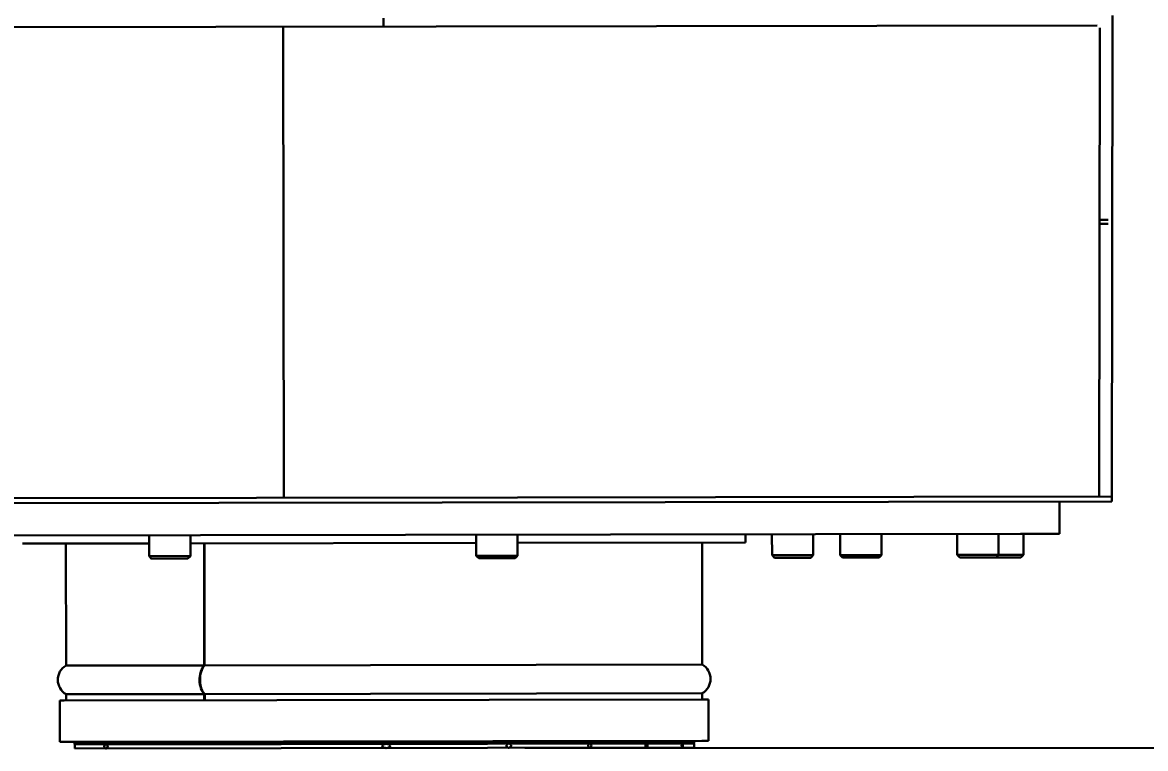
# Model space of a CAD drawing. Header units: millimetres. Extents: x 13935 to 21534, y -198 to 9202.
# Drawn here: x 15567.5 to 15839.3, y 501.5 to 677.2 of the extents above; entities that cross this region are included whole.
import ezdxf

# ---------------------------------------------------------------- set-up
doc = ezdxf.new("R2010")
doc.units = ezdxf.units.MM
doc.header["$LTSCALE"] = 326.7
doc.header["$PDMODE"] = 3
doc.header["$PDSIZE"] = 8
doc.linetypes.add('DASHED', pattern=[0.2, 0.1, -0.1])
doc.layers.get('0').update_dxf_attribs({"linetype": 'CONTINUOUS'})
doc.layers.get('Defpoints').update_dxf_attribs({"linetype": 'CONTINUOUS'})
doc.styles.get("Standard").update_dxf_attribs({"font": 'calibri.ttf'})
doc.dimstyles.get("Standard").update_dxf_attribs({"dimtxt": 35, "dimasz": 35, "dimexe": 0.08, "dimexo": 1, "dimtad": 1, "dimdsep": 46, "dimtxsty": 'Standard', "dimblk": '_FILLED', "dimblk1": '_FILLED', "dimblk2": '_FILLED', "dimcen": 0.09, "dimazin": 2, "dimtol": 1, "dimtp": 0.01, "dimtm": 0.01, "dimtfac": 1, "dimtofl": 0, "dimtmove": 0, "dimatfit": 3, "dimldrblk": '_FILLED', "dimfxl": 1, "dimtolj": 1, "dimarcsym": 0})

# ---------------------------------------------------------------- blocks, each defined once
blk = doc.blocks.new('_FILLED')
at = {"color": 0, "linetype": 'ByBlock'}
blk.add_solid([(0, 0), (-1, 0.2143), (-1, -0.2143)], dxfattribs=at)
blk = doc.blocks.new('*D1985')
at = {"color": 0, "linetype": 'ByBlock', "lineweight": -2}
for p, q in [((15649.72, 946.34), (15967.77, 946.34)), ((15967.69, 896.34), (15967.69, 742.4)), ((15967.69, 551.69), (15967.69, 705.64)), ((15689.04, 501.69), (15967.77, 501.69))]:
    blk.add_line(p, q, dxfattribs=at)
at = {"layer": 'Defpoints', "color": 0}
for p in [(15648.72, 946.34), (15967.69, 946.34), (15688.04, 501.69)]:
    blk.add_point(p, dxfattribs=at)
at = {"color": 0, "linetype": 'ByBlock', "lineweight": -2, "xscale": 50, "yscale": 50, "zscale": 50}
for p, rotation in [((15967.69, 946.34), 90), ((15967.69, 501.69), 270)]:
    blk.add_blockref('_FILLED', p, dxfattribs=dict(at, rotation=rotation))
at = {"color": 0, "lineweight": 30, "insert": (15967.69, 724.02), "char_height": 35, "attachment_point": 5}
blk.add_mtext('\\A1;\\A1;445', dxfattribs=at)

msp = doc.modelspace()

# ---------------------------------------------------------------- linework, layer by layer
at = {"linetype": 'Continuous', "lineweight": 30}
for p, q in [((15654.85862, 678.23514), (15654.86177, 676.23514)), ((15827.5918, 676.50752), (15483.76515, 675.96563)), ((15630.71593, 562.19695), (15630.53627, 676.1968)), ((15828.25209, 675.96564), (15828.07327, 562.50811)), ((15831.13714, 561.31296), (15831.31783, 675.96091)), ((15830.27673, 628.4625), (15828.17722, 628.4658)), ((15830.2783, 629.46249), (15828.1788, 629.4658)), ((15687.3084, 562.28614), (15484.78889, 561.96709)), ((15831.13714, 561.31296), (15534.36523, 560.84514)), ((15687.3084, 562.28614), (15831.13903, 562.51294)), ((15818.44154, 561.29286), (15818.45383, 553.49297)), ((15809.06762, 553.47813), (15508.75372, 553.00482)), ((15598.094, 553.14556), (15598.10204, 548.04556)), ((15608.09399, 553.16132), (15608.10202, 548.06132)), ((15677.27976, 553.27035), (15677.2878, 548.17036)), ((15687.27975, 553.28611), (15687.28779, 548.18612)), ((15742.45392, 553.37319), (15742.45708, 551.3732)), ((15748.87621, 553.38322), (15748.88425, 548.28322)), ((15758.8762, 553.39898), (15758.88424, 548.29898)), ((15765.3754, 553.4094), (15765.38344, 548.30941)), ((15775.37539, 553.42516), (15775.38343, 548.32517)), ((15793.69913, 553.45391), (15793.70717, 548.35392)), ((15803.69912, 553.46967), (15803.70715, 548.36968)), ((15818.45383, 553.49297), (15809.06762, 553.47813)), ((15809.73824, 553.47926), (15809.74628, 548.37926)), ((15567.45729, 551.09739), (15598.09715, 551.14563)), ((15577.95728, 551.11394), (15578.00383, 521.57808)), ((15608.09714, 551.16138), (15677.28292, 551.27041)), ((15611.39894, 551.16659), (15611.44549, 521.63073)), ((15611.55638, 521.63091), (15611.50983, 551.16677)), ((15687.2829, 551.28617), (15742.45708, 551.3732)), ((15731.95709, 551.35665), (15732.00364, 521.82079)), ((15598.10204, 548.04556), (15608.06902, 548.06127)), ((15598.70298, 547.44651), (15598.10204, 548.04556)), ((15607.47393, 547.46033), (15598.70299, 547.44651)), ((15607.50296, 547.46038), (15607.47393, 547.46033)), ((15607.50297, 547.46038), (15608.10202, 548.06132)), ((15608.06902, 548.06127), (15608.10202, 548.06132)), ((15677.2878, 548.17036), (15687.28779, 548.18612)), ((15677.88875, 547.5713), (15677.2878, 548.17036)), ((15678.25104, 547.57187), (15677.88875, 547.5713)), ((15686.5063, 547.58488), (15678.25104, 547.57187)), ((15686.68873, 547.58517), (15686.5063, 547.58488)), ((15686.68874, 547.58517), (15687.28779, 548.18612)), ((15748.88425, 548.28322), (15758.88424, 548.29898)), ((15749.48519, 547.68417), (15748.88425, 548.28322)), ((15758.25628, 547.69799), (15749.48519, 547.68417)), ((15758.28518, 547.69804), (15758.25628, 547.69799)), ((15758.28518, 547.69804), (15758.88424, 548.29898)), ((15765.38344, 548.30941), (15775.17538, 548.32484)), ((15765.98438, 547.71035), (15765.38344, 548.30941)), ((15774.60022, 547.72393), (15765.98439, 547.71035)), ((15774.78437, 547.72422), (15774.60022, 547.72393)), ((15774.78437, 547.72422), (15775.38343, 548.32517)), ((15775.17538, 548.32484), (15775.38343, 548.32517)), ((15793.70717, 548.35392), (15809.74628, 548.37926)), ((15794.30811, 547.75487), (15793.70717, 548.35392)), ((15802.9248, 547.76845), (15794.30811, 547.75487)), ((15803.1081, 547.76874), (15802.9248, 547.76845)), ((15803.1081, 547.76874), (15803.70715, 548.36968)), ((15809.11798, 547.77827), (15803.10816, 547.7688)), ((15809.14722, 547.77832), (15809.11798, 547.77827)), ((15809.14722, 547.77832), (15809.74628, 548.37926)), ((15578.00383, 521.57808), (15611.44549, 521.63073)), ((15611.55638, 521.63091), (15732.00364, 521.82079)), ((15611.45641, 514.70254), (15578.01475, 514.64989)), ((15578.01475, 514.64989), (15578.01717, 513.11399)), ((15611.45641, 514.70254), (15611.45883, 513.16664)), ((15732.01456, 514.89259), (15611.5673, 514.70271)), ((15611.56972, 513.16681), (15611.5673, 514.70271)), ((15732.01456, 514.89259), (15732.01698, 513.35669)), ((15577.55529, 513.11325), (15576.51717, 513.11163)), ((15576.51717, 513.11163), (15576.53293, 503.11164)), ((15731.86172, 513.35644), (15577.55529, 513.11325)), ((15733.49896, 513.35903), (15731.86172, 513.35644)), ((15733.51697, 513.35906), (15733.49896, 513.35903)), ((15733.51698, 513.35906), (15733.53274, 503.35907)), ((15577.5711, 503.11326), (15576.53293, 503.11164)), ((15580.04609, 503.11716), (15577.5711, 503.11326)), ((15731.87753, 503.35645), (15580.04609, 503.11716)), ((15733.51472, 503.35904), (15731.87753, 503.35645)), ((15733.53273, 503.35907), (15733.51472, 503.35904)), ((15580.04687, 502.61717), (15730.02037, 502.85354)), ((15580.11909, 502.51729), (15729.99629, 502.7535)), ((15580.12066, 501.51729), (15729.99787, 501.7535))]:
    msp.add_line(p, q, dxfattribs=at)
at = {"linetype": 'DASHED', "lineweight": 30}
msp.add_line((15831.31783, 675.96091), (15831.31783, 678.91336), dxfattribs=at)
at = {"linetype": 'Continuous', "lineweight": 30}
for centre, radius, start, end in [((15580.00929, 518.11713), 4, 120.0902989, 240.0902989), ((15730.0091, 518.35354), 4, 300.0902989, 60.0902989), ((15571.73865, 503.10477), 8.3301, 358.7757642, 0.085542)]:
    msp.add_arc(centre, radius, start, end, dxfattribs=at)
for points, knots in [([(15610.84494, 520.73691), (15610.66449, 520.35556), (15610.15152, 518.68621), (15610.28484, 516.78549), (15610.85305, 515.59444)], [0, 0, 0, 0, 0.242250365, 1, 1, 1, 1]), ([(15610.74905, 516.13476), (15610.42596, 517.10154), (15610.29381, 519.04959), (15610.93681, 520.99495), (15611.55638, 521.63091)], [0, 0, 0, 0, 0.534468367, 1, 1, 1, 1]), ([(15611.5673, 514.70271), (15611.48027, 514.79148), (15611.12442, 515.2163), (15610.88477, 515.72865), (15610.74905, 516.13476)], [0, 0, 0, 0, 0.224997703, 1, 1, 1, 1]), ([(15580.03525, 502.93099), (15580.03502, 502.96023), (15580.03466, 503.02228), (15580.03448, 503.08434), (15580.03443, 503.11716)], [0, 0, 0, 0, 0.471206513, 1, 1, 1, 1]), ([(15580.03699, 502.78564), (15580.0366, 502.80796), (15580.03592, 502.85641), (15580.03546, 502.90486), (15580.03525, 502.93099)], [0, 0, 0, 0, 0.46076519, 1, 1, 1, 1]), ([(15580.06685, 502.9268), (15580.06505, 502.84279), (15580.04299, 502.75286), (15580.06227, 502.62851), (15580.04683, 502.61589)], [0, 0, 0, 0, 0.808155776, 1, 1, 1, 1]), ([(15586.60206, 502.61794), (15586.57083, 502.61786), (15586.38296, 502.72085), (15586.35601, 502.96059), (15586.35575, 503.12709)], [0, 0, 0, 0, 0.157949698, 1, 1, 1, 1]), ([(15586.8497, 503.12787), (15586.84976, 503.08675), (15586.84389, 503.00641), (15586.82733, 502.92764), (15586.81666, 502.89001)], [0, 0, 0, 0, 0.51254105, 1, 1, 1, 1]), ([(15658.60701, 503.24092), (15658.60707, 503.19965), (15658.59154, 503.11537), (15658.55209, 503.0402), (15658.52812, 503.00501)], [0, 0, 0, 0, 0.492253921, 1, 1, 1, 1]), ([(15686.38551, 503.09294), (15686.36574, 503.1206), (15686.33256, 503.18148), (15686.32065, 503.2503), (15686.32059, 503.28461)], [0, 0, 0, 0, 0.497672025, 1, 1, 1, 1]), ([(15687.98631, 503.28723), (15687.98638, 503.24016), (15687.95964, 503.14384), (15687.89968, 503.06731), (15687.86559, 503.03258)], [0, 0, 0, 0, 0.491703298, 1, 1, 1, 1]), ([(15730.02986, 503.01896), (15730.02927, 502.97544), (15730.0193, 502.92572), (15730.02962, 502.85982), (15730.02044, 502.85132)], [0, 0, 0, 0, 0.776686679, 1, 1, 1, 1]), ([(15580.04683, 502.61589), (15580.03818, 502.60882), (15580.04782, 502.71961), (15580.03778, 502.74005), (15580.03699, 502.78564)], [0, 0, 0, 0, 0.196646631, 1, 1, 1, 1]), ([(15580.09347, 502.01725), (15580.09354, 501.97606), (15580.09422, 501.89651), (15580.09596, 501.81698), (15580.0971, 501.77864)], [0, 0, 0, 0, 0.517752311, 1, 1, 1, 1]), ([(15580.0971, 501.77864), (15580.0991, 501.71153), (15580.12323, 501.65246), (15580.09698, 501.50755), (15580.12076, 501.50743)], [0, 0, 0, 0, 0.738475992, 1, 1, 1, 1]), ([(15580.10503, 502.44646), (15580.10658, 502.46668), (15580.11228, 502.48562), (15580.11198, 502.52705), (15580.11915, 502.52713)], [0, 0, 0, 0, 0.738817569, 1, 1, 1, 1]), ([(15580.11915, 502.52713), (15580.16742, 502.52773), (15580.10242, 502.24982), (15580.15115, 502.13955), (15580.15134, 502.01734)], [0, 0, 0, 0, 0.283147129, 1, 1, 1, 1]), ([(15580.12076, 501.50743), (15580.16906, 501.50719), (15580.10314, 501.78447), (15580.15153, 501.89515), (15580.15134, 502.01734)], [0, 0, 0, 0, 0.283310123, 1, 1, 1, 1]), ([(15586.72924, 502.69882), (15586.71211, 502.67553), (15586.67648, 502.6364), (15586.6248, 502.618), (15586.60206, 502.61794)], [0, 0, 0, 0, 0.55966363, 1, 1, 1, 1]), ([(15586.81666, 502.89001), (15586.80628, 502.85341), (15586.78255, 502.78695), (15586.74837, 502.72484), (15586.72924, 502.69882)], [0, 0, 0, 0, 0.540840704, 1, 1, 1, 1]), ([(15587.25843, 502.02851), (15587.25848, 501.9948), (15587.2643, 501.92953), (15587.28069, 501.86617), (15587.29086, 501.8364)], [0, 0, 0, 0, 0.517334705, 1, 1, 1, 1]), ([(15587.29086, 501.8364), (15587.31009, 501.78017), (15587.38064, 501.62448), (15587.554, 501.53144), (15587.6628, 501.52797)], [0, 0, 0, 0, 0.353154075, 1, 1, 1, 1]), ([(15587.36727, 502.37332), (15587.39755, 502.41608), (15587.46604, 502.48639), (15587.55811, 502.51585), (15587.59916, 502.52332)], [0, 0, 0, 0, 0.556687219, 1, 1, 1, 1]), ([(15587.59916, 502.52332), (15587.60945, 502.52519), (15587.63006, 502.52834), (15587.65085, 502.52998), (15587.66121, 502.53035)], [0, 0, 0, 0, 0.501959568, 1, 1, 1, 1]), ([(15587.66121, 502.53035), (15587.69613, 502.53158), (15587.88601, 502.50697), (15588.02856, 502.31941), (15588.06682, 502.17142)], [0, 0, 0, 0, 0.186031921, 1, 1, 1, 1]), ([(15587.6628, 501.52797), (15587.69771, 501.52685), (15587.88745, 501.55202), (15588.0294, 501.73993), (15588.06722, 501.88797)], [0, 0, 0, 0, 0.186040826, 1, 1, 1, 1]), ([(15588.06682, 502.17142), (15588.07258, 502.14915), (15588.08153, 502.10219), (15588.08447, 502.05447), (15588.08451, 502.02981)], [0, 0, 0, 0, 0.482672074, 1, 1, 1, 1]), ([(15588.06722, 501.88797), (15588.07292, 501.91029), (15588.08175, 501.95734), (15588.08455, 502.00512), (15588.08451, 502.02981)], [0, 0, 0, 0, 0.482651482, 1, 1, 1, 1]), ([(15684.69056, 502.41904), (15684.66797, 502.38343), (15684.63099, 502.30737), (15684.61668, 502.22337), (15684.61674, 502.18192)], [0, 0, 0, 0, 0.50432146, 1, 1, 1, 1]), ([(15684.9331, 501.72939), (15684.97101, 501.71085), (15685.05048, 501.68241), (15685.13436, 501.67287), (15685.17574, 501.67294)], [0, 0, 0, 0, 0.504891362, 1, 1, 1, 1]), ([(15685.65352, 502.42216), (15685.6444, 502.43653), (15685.62479, 502.46447), (15685.60283, 502.4906), (15685.59131, 502.5032)], [0, 0, 0, 0, 0.499194761, 1, 1, 1, 1]), ([(15685.72812, 502.18367), (15685.72806, 502.22539), (15685.7135, 502.30985), (15685.67626, 502.38636), (15685.65352, 502.42216)], [0, 0, 0, 0, 0.495833677, 1, 1, 1, 1]), ([(15704.42813, 502.40347), (15704.41684, 502.373), (15704.39912, 502.31033), (15704.39259, 502.24541), (15704.39264, 502.2131)], [0, 0, 0, 0, 0.501431215, 1, 1, 1, 1]), ([(15704.39264, 502.2131), (15704.39272, 502.1638), (15704.40824, 502.06503), (15704.4475, 501.97359), (15704.47207, 501.93096)], [0, 0, 0, 0, 0.500431188, 1, 1, 1, 1]), ([(15704.47207, 501.93096), (15704.4959, 501.88962), (15704.55042, 501.81573), (15704.62345, 501.75844), (15704.66208, 501.7391)], [0, 0, 0, 0, 0.524829203, 1, 1, 1, 1]), ([(15704.66208, 501.7391), (15704.68152, 501.72936), (15704.72185, 501.71421), (15704.76467, 501.70899), (15704.7856, 501.70902)], [0, 0, 0, 0, 0.509636019, 1, 1, 1, 1]), ([(15718.26109, 502.32957), (15718.25852, 502.31395), (15718.25458, 502.28248), (15718.25323, 502.25079), (15718.25326, 502.23496)], [0, 0, 0, 0, 0.499991158, 1, 1, 1, 1]), ([(15718.43942, 501.75961), (15718.45181, 501.7539), (15718.47906, 501.74687), (15718.50683, 501.75014), (15718.52014, 501.75364)], [0, 0, 0, 0, 0.497929492, 1, 1, 1, 1]), ([(15727.1557, 502.75361), (15727.09481, 502.75354), (15727.03382, 502.51033), (15727.01212, 502.36662), (15727.0123, 502.24878)], [0, 0, 0, 0, 0.340670913, 1, 1, 1, 1]), ([(15727.0123, 502.24878), (15727.01238, 502.19976), (15727.0179, 502.10468), (15727.03253, 502.01057), (15727.04219, 501.96556)], [0, 0, 0, 0, 0.51561081, 1, 1, 1, 1]), ([(15727.04219, 501.96556), (15727.05047, 501.92697), (15727.06812, 501.86125), (15727.09525, 501.79741), (15727.11229, 501.77426)], [0, 0, 0, 0, 0.5785916, 1, 1, 1, 1]), ([(15727.11229, 501.77426), (15727.11854, 501.76577), (15727.13093, 501.75154), (15727.14934, 501.74439), (15727.1573, 501.74439)], [0, 0, 0, 0, 0.569998288, 1, 1, 1, 1]), ([(15727.29752, 502.24923), (15727.29733, 502.367), (15727.27631, 502.50999), (15727.21634, 502.75369), (15727.1557, 502.75361)], [0, 0, 0, 0, 0.660126505, 1, 1, 1, 1]), ([(15727.1573, 501.74439), (15727.21792, 501.74446), (15727.27718, 501.98841), (15727.29771, 502.13144), (15727.29752, 502.24923)], [0, 0, 0, 0, 0.339780195, 1, 1, 1, 1]), ([(15729.99619, 502.76274), (15730.00312, 502.76269), (15729.99756, 502.71999), (15730.0045, 502.70217), (15730.00553, 502.68194)], [0, 0, 0, 0, 0.254841323, 1, 1, 1, 1]), ([(15730.00688, 501.82505), (15730.00591, 501.80483), (15729.99903, 501.78699), (15730.00472, 501.74433), (15729.9978, 501.74426)], [0, 0, 0, 0, 0.745145773, 1, 1, 1, 1]), ([(15730.00553, 502.68194), (15730.00694, 502.65405), (15730.0092, 502.59053), (15730.01066, 502.52701), (15730.01131, 502.49139)], [0, 0, 0, 0, 0.43951551, 1, 1, 1, 1]), ([(15730.01206, 502.01557), (15730.01152, 501.97996), (15730.01026, 501.91645), (15730.0082, 501.85294), (15730.00688, 501.82505)], [0, 0, 0, 0, 0.56049534, 1, 1, 1, 1]), ([(15730.01131, 502.49139), (15730.01201, 502.45311), (15730.01309, 502.37383), (15730.01353, 502.29453), (15730.01359, 502.25353)], [0, 0, 0, 0, 0.482837761, 1, 1, 1, 1]), ([(15730.01359, 502.25353), (15730.01366, 502.2125), (15730.01346, 502.13318), (15730.01264, 502.05386), (15730.01206, 502.01557)], [0, 0, 0, 0, 0.517174816, 1, 1, 1, 1])]:
    msp.add_open_spline(points, degree=3, knots=knots, dxfattribs=at)
for points in [[(15611.44549, 521.63073), (15611.19468, 521.37395), (15610.99847, 521.06136), (15610.84494, 520.73691)], [(15610.85305, 515.59444), (15611.0076, 515.27048), (15611.2048, 514.95852), (15611.45641, 514.70254)], [(15598.90887, 503.14686), (15598.90919, 502.94268), (15599.05268, 502.64247), (15599.25686, 502.64275)], [(15599.25686, 502.64275), (15599.46142, 502.64304), (15599.60556, 502.9434), (15599.60524, 503.14796)], [(15615.10197, 503.17237), (15615.10231, 502.9589), (15615.31417, 502.65663), (15615.52479, 502.69139)], [(15615.52479, 502.69139), (15615.73669, 502.72637), (15615.95233, 502.95894), (15615.95199, 503.17371)], [(15634.95748, 502.69899), (15634.72048, 502.69863), (15634.45622, 502.96586), (15634.45585, 503.20286)], [(15635.4595, 503.20445), (15635.45988, 502.96698), (15635.19495, 502.69935), (15634.95748, 502.69899)], [(15658.00322, 502.73044), (15657.74045, 502.73014), (15657.40134, 502.97626), (15657.40093, 503.23902)], [(15658.52812, 503.00501), (15658.417, 502.84178), (15658.20068, 502.73066), (15658.00322, 502.73044)], [(15687.14881, 502.78369), (15686.87434, 502.77808), (15686.54515, 502.86961), (15686.38551, 503.09294)], [(15687.86559, 503.03258), (15687.68841, 502.85209), (15687.40168, 502.78886), (15687.14881, 502.78369)], [(15730.03124, 503.35355), (15730.03142, 503.24202), (15730.03136, 503.13048), (15730.02986, 503.01896)], [(15580.09347, 502.01725), (15580.09325, 502.16037), (15580.09403, 502.30376), (15580.10503, 502.44646)], [(15587.25843, 502.02851), (15587.25824, 502.14904), (15587.29761, 502.27496), (15587.36727, 502.37332)], [(15654.80675, 502.46775), (15654.68713, 502.39844), (15654.55958, 502.27279), (15654.5598, 502.13454)], [(15654.5598, 502.13454), (15654.56014, 501.91741), (15654.83386, 501.75764), (15655.04235, 501.69698)], [(15655.50824, 502.63722), (15655.2677, 502.64038), (15655.01489, 502.58834), (15654.80675, 502.46775)], [(15655.04235, 501.69698), (15655.19331, 501.65305), (15655.35256, 501.63619), (15655.50976, 501.63388)], [(15656.19797, 502.47331), (15655.99804, 502.59929), (15655.74453, 502.63412), (15655.50824, 502.63722)], [(15655.50976, 501.63388), (15655.74545, 501.6304), (15655.99338, 501.6832), (15656.19638, 501.80298)], [(15656.19638, 501.80298), (15656.31509, 501.87302), (15656.43962, 501.99968), (15656.4394, 502.13751)], [(15656.4394, 502.13751), (15656.43918, 502.27537), (15656.31461, 502.39981), (15656.19797, 502.47331)], [(15684.61674, 502.18192), (15684.61703, 501.99787), (15684.76776, 501.81024), (15684.9331, 501.72939)], [(15685.17413, 502.69265), (15684.98893, 502.69243), (15684.78975, 502.57545), (15684.69056, 502.41904)], [(15685.59131, 502.5032), (15685.48823, 502.6159), (15685.32686, 502.69284), (15685.17413, 502.69265)], [(15685.17574, 501.67294), (15685.42651, 501.67342), (15685.72852, 501.9329), (15685.72812, 502.18367)], [(15704.78401, 502.71841), (15704.6256, 502.71819), (15704.48317, 502.55201), (15704.42813, 502.40347)], [(15705.17375, 502.21433), (15705.17342, 502.42672), (15704.99641, 502.71871), (15704.78401, 502.71841)], [(15704.7856, 501.70902), (15704.99799, 501.70932), (15705.17409, 502.00193), (15705.17375, 502.21433)], [(15718.25326, 502.23496), (15718.25352, 502.06479), (15718.28487, 501.83082), (15718.43942, 501.75961)], [(15718.52132, 502.71713), (15718.37079, 502.6777), (15718.28633, 502.48312), (15718.26109, 502.32957)], [(15718.52014, 501.75364), (15718.69759, 501.80028), (15718.78597, 502.05231), (15718.78568, 502.2358)], [(15718.78568, 502.2358), (15718.78539, 502.41884), (15718.6984, 502.7635), (15718.52132, 502.71713)]]:
    msp.add_open_spline(points, degree=3, dxfattribs=at)

# ---------------------------------------------------------------- dimensions: what is measured, and where the dimension line sits
at = {"linetype": 'ByBlock', "lineweight": 30}
dim = msp.add_linear_dim(base=(15967.69354, 946.34483), p1=(15688.04345, 501.68738), p2=(15648.72493, 946.34483), angle=90, text='\\A1;445', dimstyle='Standard', override={"dimasz": 50, "dimtad": 0, "dimtih": 1, "dimtoh": 1, "dimdec": 4, "dimzin": 0, "dimtxsty": 'Standard', "dimcen": 53.46, "dimadec": 0, "dimazin": 0, "dimtdec": 4, "dimtzin": 0}, dxfattribs=at)
dim.commit()
dim.dimension.update_dxf_attribs({"geometry": '*D1985', "text_midpoint": (15967.69354, 724.0161), "dimtype": 160})

doc.saveas('drawing.dxf')
